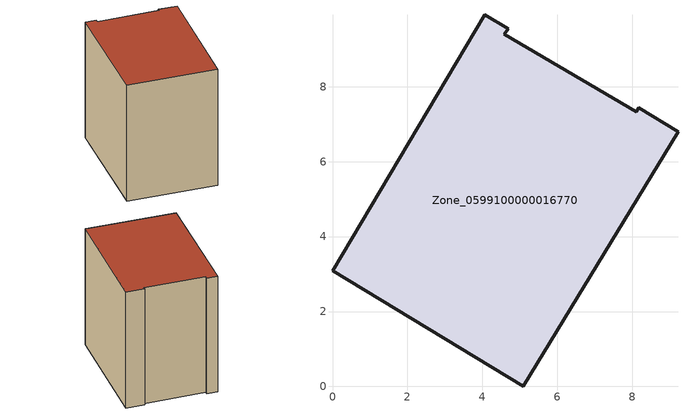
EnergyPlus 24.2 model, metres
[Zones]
Zone_0599100000016770
 floor ground (C_G): 4.58,9.4 8.11,7.33 8.17,7.43 9.22,6.8 5.08,0 0,3.09 4.07,9.93 4.69,9.55 z0
 wall outside (C_F): 5.08,0 9.22,6.8 8.17,7.43 8.11,7.33 4.58,9.4 4.69,9.55 4.07,9.93 0,3.09 5.08,0 z0:8.47
 roof outside (C_R): 8.11,7.33 4.58,9.4 4.69,9.55 4.07,9.93 0,3.09 5.08,0 9.22,6.8 8.17,7.43 z8.47
[BUILDING]
Pand.0599100000016770: North Axis=0; Terrain=City; Loads Convergence Tolerance Value=0.04; Temperature Convergence Tolerance Value=0.4; Solar Distribution=FullExterior; Maximum Number of Warmup Days=25; Minimum Number of Warmup Days=1
[Site:Location]
Rotterdam.The.Hague.AP_ZH_NLD Design_Conditions: Latitude=51.96; Longitude=4.45; Time Zone=1; Elevation=-4.5
[SITE:GROUNDTEMPERATURE:BUILDINGSURFACE]
18, 18, 18, 18, 18, 18, 18, 18, 18, 18, 18, 18
[MATERIAL] Thermal Absorptance=0.9; Solar Absorptance=0.7; Visible Absorptance=0.7
Name | Roughness | Thickness | Conductivity | Density | Specific Heat
G.TI.1946-1964 | MediumSmooth | 0.15 | 1 | 540 | 1210
F.TI.1946-1964 | Rough | 0.3 | 0.857143 | 1920 | 840
R.TI.1946-1964 | MediumRough | 0.2 | 0.277778 | 1500 | 1000
[CONSTRUCTION]
C_G: G.TI.1946-1964
C_F: F.TI.1946-1964
C_R: R.TI.1946-1964
[ZONE]
Zone_0599100000016770: Type=1; Multiplier=1; Ceiling Height=Autocalculate; Volume=Autocalculate; Floor Area=autocalculate; Part of Total Floor Area=Yes
[ZONEINFILTRATION:DESIGNFLOWRATE]
Infil_Zone_0599100000016770: Zone or ZoneList or Space or SpaceList=Zone_0599100000016770; Schedule=AlwaysOn; Design Flow Rate Calculation Method=Flow/Area; Flow Rate per Floor Area=0.003; Constant Term Coefficient=1; Temperature Term Coefficient=0; Velocity Term Coefficient=0; Velocity Squared Term Coefficient=0
[HVACTEMPLATE:ZONE:IDEALLOADSAIRSYSTEM]
Zone_0599100000016770: Maximum Heating Supply Air Temperature=50; Minimum Cooling Supply Air Temperature=13; Maximum Heating Supply Air Humidity Ratio=0.0156; Minimum Cooling Supply Air Humidity Ratio=0.0077; Heating Limit=NoLimit; Cooling Limit=NoLimit; Dehumidification Control Type=ConstantSensibleHeatRatio; Cooling Sensible Heat Ratio=0.7; Dehumidification Setpoint=60; Humidification Control Type=None; Humidification Setpoint=30; Outdoor Air Method=None; Outdoor Air Flow Rate per Person=0.00944; Outdoor Air Flow Rate per Zone Floor Area=0; Outdoor Air Flow Rate per Zone=0; Demand Controlled Ventilation Type=None; Outdoor Air Economizer Type=NoEconomizer; Heat Recovery Type=None; Sensible Heat Recovery Effectiveness=0.7; Latent Heat Recovery Effectiveness=0.65
[ZONECONTROL:THERMOSTAT]
ThermostatControl_Zone_0599100000016770: Zone or ZoneList=Zone_0599100000016770; Control Type Schedule=DualSetpointControlType; Control 1=Thermostat_Zone_0599100000016770; Temperature Difference Between Cutout And Setpoint=0
[THERMOSTATSETPOINT:DUALSETPOINT]
Thermostat_Zone_0599100000016770: Heating Setpoint Temperature Schedule=HeatingSetpoint_Zone_0599100000016770; Cooling Setpoint Temperature Schedule=CoolingSetpoint_Zone_0599100000016770
[SCHEDULE:COMPACT]
HeatingSetpoint_Zone_0599100000016770: Through: 12/31, For: AllDays, Until: 24:00, 21
CoolingSetpoint_Zone_0599100000016770: Through: 12/31, For: AllDays, Until: 24:00, 24
DualSetpointControlType: Through: 12/31, For: AllDays, Until: 24:00, 4
AlwaysOn: Through: 12/31, For: AllDays, Until: 24:00, 1
